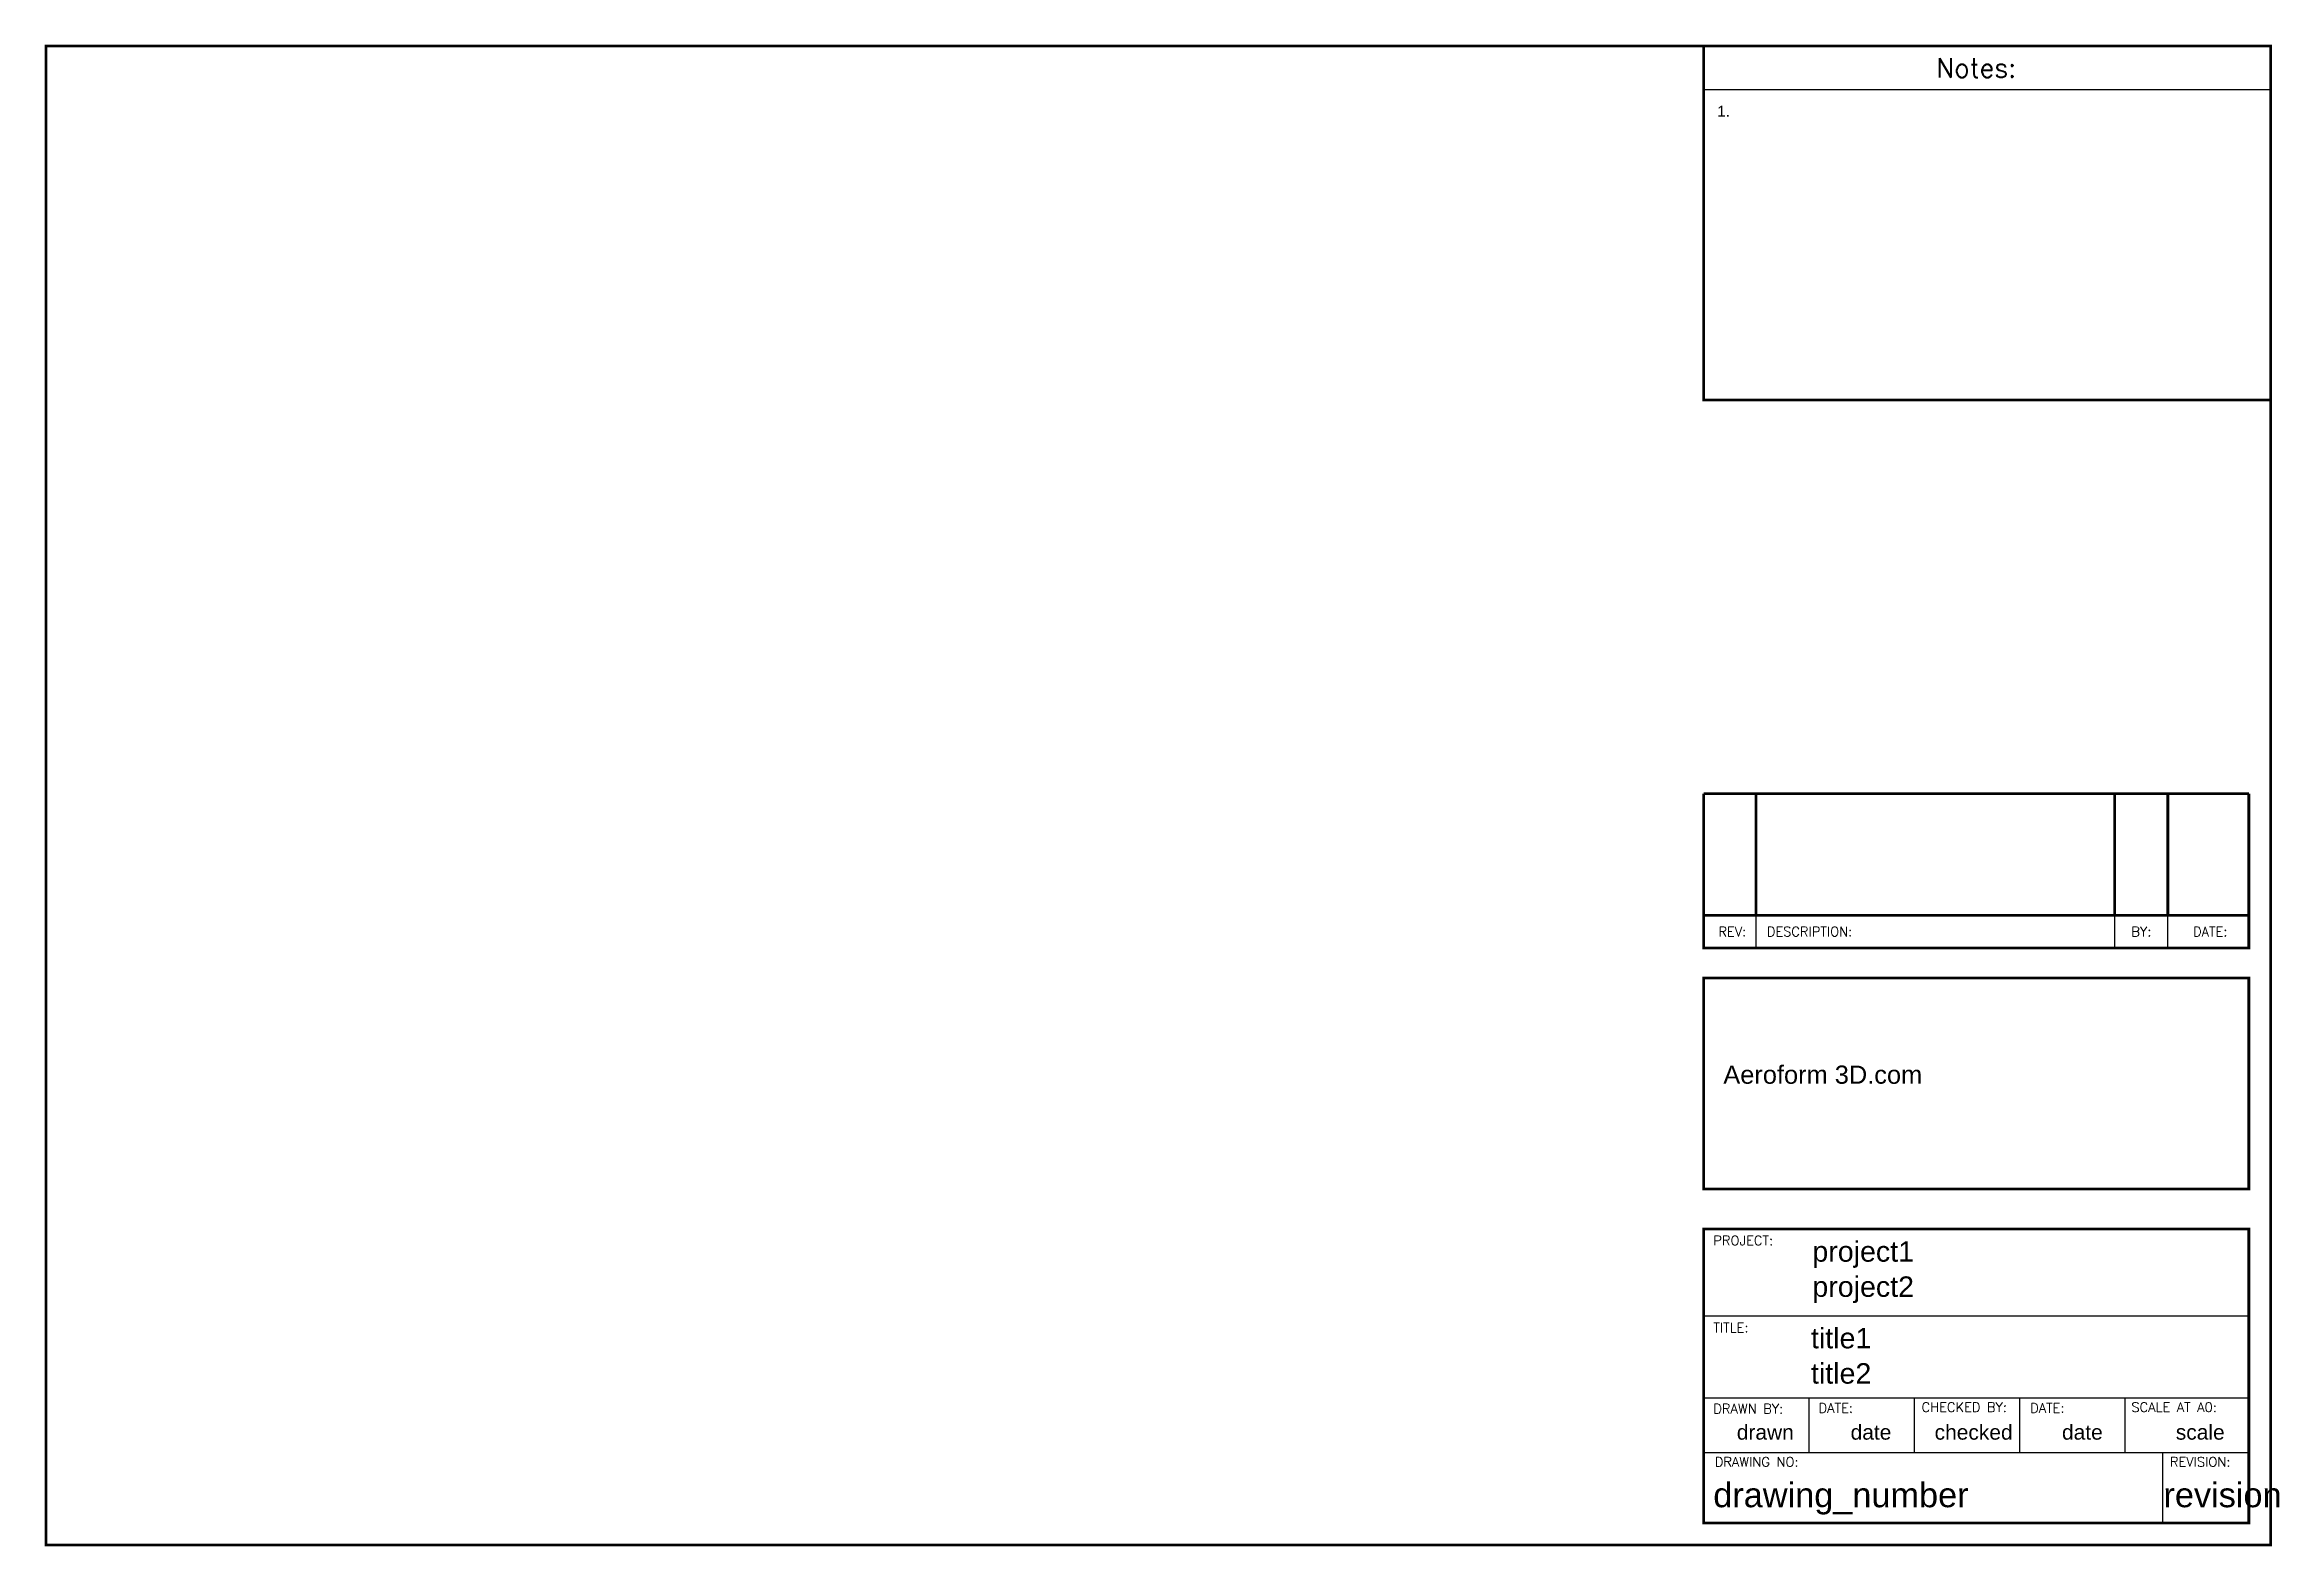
# Paper-space layout 'A3' of a CAD drawing. Header units: inches. Extents: x 207.4 to 223.6, y 153.3 to 164.2.
import ezdxf

# ---------------------------------------------------------------- set-up
doc = ezdxf.new("R2010")
doc.units = ezdxf.units.IN
for name, color, linetype in [('YS-TEXT-LARGE', 250, 'CONTINUOUS'), ('YS-TEXT-MEDIUM', 6, 'CONTINUOUS'), ('YS-TEXT-SMALL', 2, 'CONTINUOUS'), ('YS-TITLEBLOCK-BORDERS', 154, 'CONTINUOUS'), ('YS-TITLEBLOCK-TEXT-NONEDITABLE', 154, 'CONTINUOUS')]:
    doc.layers.add(name, color=color, linetype=linetype)
doc.styles.add('ROMANS', font='romans.shx')
doc.styles.add('YS TEXT', font='arial.ttf')

psp = doc.layouts.new('A3')

# ---------------------------------------------------------------- linework, layer by layer
at = {"layer": 'YS-TITLEBLOCK-BORDERS', "linetype": 'Continuous'}
for p, q in [((219.414, 164.185), (223.35, 164.185)), ((219.414, 154.421), (220.822, 154.421))]:
    psp.add_line(p, q, dxfattribs=at)
at = {"layer": 'YS-TITLEBLOCK-BORDERS', "color": 7, "linetype": 'Continuous'}
for p, q in [((219.414, 163.871), (223.507, 163.871)), ((219.792, 157.671), (219.792, 157.907)), ((222.382, 157.671), (222.382, 157.907)), ((222.765, 157.671), (222.765, 157.907)), ((219.414, 157.671), (223.35, 157.671)), ((223.35, 155.011), (219.414, 155.011)), ((219.414, 154.421), (223.35, 154.421)), ((220.174, 154.421), (220.174, 154.027)), ((220.934, 154.421), (220.934, 154.027)), ((221.694, 154.421), (221.694, 154.027)), ((222.454, 154.421), (222.454, 154.027)), ((219.414, 154.027), (223.35, 154.027)), ((222.727, 154.027), (222.727, 153.516))]:
    psp.add_line(p, q, dxfattribs=at)
at = {"layer": 'YS-TITLEBLOCK-BORDERS', "color": 7, "linetype": 'Continuous', "const_width": 0.0197}
for points in [[(207.447, 164.185), (223.507, 164.185), (223.507, 153.358), (207.447, 153.358)], [(219.414, 164.185), (223.507, 164.185), (223.507, 161.629), (219.414, 161.629)], [(219.414, 157.454), (223.35, 157.454), (223.35, 155.929), (219.414, 155.929)]]:
    psp.add_lwpolyline(points, close=True, dxfattribs=at)
for points in [[(219.414, 157.907), (219.414, 158.785)], [(219.414, 158.785), (223.35, 158.785)], [(219.792, 157.907), (219.792, 158.785)], [(222.382, 157.907), (222.382, 158.785)], [(222.765, 157.907), (222.765, 158.785)], [(223.35, 157.907), (223.35, 158.785)], [(219.414, 157.907), (219.414, 157.671), (223.35, 157.671), (223.35, 157.907), (219.414, 157.907)], [(223.35, 153.516), (223.35, 155.641), (219.414, 155.641), (219.414, 153.516), (223.35, 153.516)]]:
    psp.add_lwpolyline(points, dxfattribs=at)

# ---------------------------------------------------------------- texts
at = {"layer": 'YS-TEXT-LARGE', "linetype": 'Continuous', "insert": (219.556, 156.821), "char_height": 0.29518, "attachment_point": 1, "style": 'YS TEXT'}
psp.add_mtext('{\\H0.44444x;Aeroform 3D.com\\P\\P\\H0.68751x; }', dxfattribs=at)
at = {"layer": 'YS-TEXT-MEDIUM', "color": 5, "style": 'YS TEXT'}
for s, insert, char_height, width, attachment_point in [('project1', (220.199, 155.552), 0.1476, 1.08229, 1), ('project2', (220.199, 155.298), 0.1476, 1.08229, 1), ('title1', (220.189, 154.926), 0.1476, 0.67941, 1), ('title2', (220.189, 154.671), 0.1476, 0.67941, 1), ('drawn', (219.859, 154.227), 0.1082, 0.41387, 2), ('date', (220.622, 154.227), 0.1082, 0.29575, 2), ('checked', (221.363, 154.227), 0.1082, 0.56597, 2), ('date', (222.148, 154.227), 0.1082, 0.29575, 2), ('scale', (222.999, 154.227), 0.1082, 0.49831, 2), ('drawing_number', (220.405, 153.808), 0.17711, 1.85555, 2), ('revision', (223.16, 153.808), 0.1771, 0.85681, 2)]:
    psp.add_mtext(s, dxfattribs=dict(at, insert=insert, char_height=char_height, width=width, attachment_point=attachment_point))
at = {"layer": 'YS-TEXT-SMALL', "color": 5, "insert": (219.512, 163.754), "char_height": 0.07871, "width": 0.3807, "attachment_point": 1, "style": 'YS TEXT'}
psp.add_mtext('\\pi-0.23614,l0.23614,t0.23614;1.^I', dxfattribs=at)
at = {"layer": 'YS-TITLEBLOCK-TEXT-NONEDITABLE', "color": 7, "linetype": 'Continuous', "insert": (221.382, 164.028), "char_height": 0.1377, "width": 2.69476, "attachment_point": 5, "style": 'ROMANS'}
psp.add_mtext('Notes:', dxfattribs=at)
at = {"layer": 'YS-TITLEBLOCK-TEXT-NONEDITABLE', "linetype": 'Continuous', "style": 'ROMANS'}
for s, insert, char_height, width, attachment_point in [('REV:', (219.621, 157.789), 0.0689, 1.66283, 5), ('DESCRIPTION:', (219.87, 157.789), 0.06887, 1.66283, 4), ('BY:', (222.574, 157.789), 0.0689, 1.66283, 5), ('DATE:', (223.071, 157.789), 0.0689, 1.66283, 5), ('PROJECT:', (219.484, 155.592), 0.0689, 1.48291, 1), ('TITLE:', (219.484, 154.963), 0.0689, 1.48291, 1), ('CHECKED BY:', (220.987, 154.388), 0.06887, 1.48291, 1), ('SCALE AT A0:', (222.502, 154.388), 0.06887, 1.48291, 1), ('DRAWN BY:', (219.484, 154.377), 0.0689, 1.48291, 1), ('DATE:', (220.244, 154.382), 0.0689, 1.47413, 1), ('DATE:', (221.771, 154.382), 0.0689, 1.47413, 1), ('DRAWING NO:', (219.494, 153.993), 0.06887, 1.48291, 1), ('REVISION:', (222.78, 153.993), 0.0689, 1.48291, 1)]:
    psp.add_mtext(s, dxfattribs=dict(at, insert=insert, char_height=char_height, width=width, attachment_point=attachment_point))

doc.saveas('drawing.dxf')
